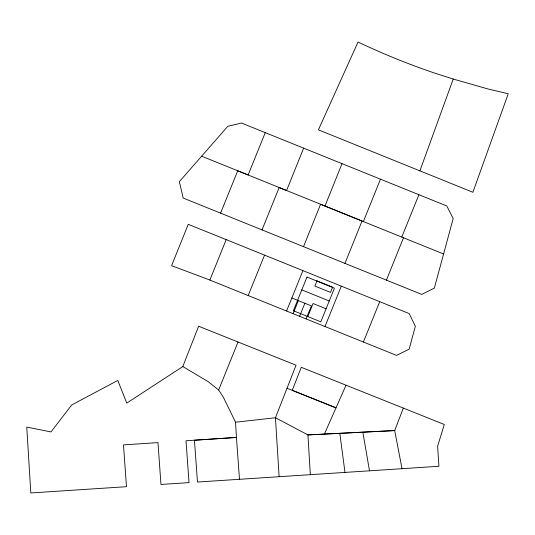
<?xml version="1.0" encoding="UTF-8"?>
<svg xmlns="http://www.w3.org/2000/svg" width="535" height="535" viewBox="0 0 535 535"><rect width="100%" height="100%" fill="white"/><g stroke="black" fill="none" stroke-linecap="round" stroke-linejoin="round"><path stroke-width="0.8" d="M443.595 253.991L434.346 288.118L421.781 294.417L183.211 198.057L179.359 181.639L227.823 126.287L241.486 123.03L446.799 205.982L453.185 218.487L443.595 253.991L320.585 204.263L303.526 246.655M419.901 170.846L453.239 79.033L488.014 88.984L508.25 93.765L472.886 192.266L318.419 129.831L358.029 42.044A718.485 718.485 0 0 0 434.487 73.048L453.239 79.033M346.025 385.213L336.02 407.837L292.25 390.329L301.272 367.304L403.316 408.091L394.71 430.581L402.019 468.7M182.816 366.549L198.619 326.236L296.049 365.224L275.438 417.761L279.123 476.712L197.462 482.048L194.452 440.225L236.45 437.443L235.554 422.202L223.215 396.99L218.628 389.988L208.202 381.669L182.816 366.549L126.768 403.089L117.774 380.459L71.757 404.915L51.012 431.932L26.75 427.07L30.823 492.956L126.487 486.689L123.478 444.893L157.965 442.612L160.975 484.442L189.029 482.617L186.019 440.76L236.45 437.443L239.486 479.327M303.633 148.128L286.573 190.52L237.747 170.785L220.567 213.151M344.955 263.38L362.048 221.022L324.972 206.008L342.032 163.65M209.86 280.079L226.191 239.626L409.215 313.584L415.347 326.236L409.135 349.201L396.509 355.387L208.623 279.571L171.575 265.688L188.246 224.339L226.191 239.626M218.628 389.988L238.028 342.005M286.573 311.029L302.904 270.663M293.093 313.65L298.363 300.616M299.607 316.285L304.883 303.258M306.12 318.92L311.397 305.893L291.849 297.982M307.786 316.56L313.055 303.532L326.082 308.802M363.372 221.557L380.459 179.218M324.972 326.544L341.303 286.178M401.772 237.072L418.918 194.707M386.417 280.133L403.484 237.801M363.399 342.005L379.73 301.666M265.266 132.64L248.12 174.978L201.621 156.2M262.03 229.876L279.183 187.538L324.972 206.008M248.173 295.541L264.564 255.148M324.384 434.092L336.02 407.837L287.021 388.249M235.554 422.202L275.438 417.761L307.939 434.908L394.71 430.581L307.939 434.908L310.327 474.685M279.123 476.712L438.927 466.279L437.61 446.237L444.297 424.509L403.316 408.091M301.8 289.883L329.246 300.984M362.837 432.186L369.498 470.807M339.812 433.337L344.988 472.412M306.983 277.063L293.367 310.728L320.813 321.836L334.435 288.171L306.983 277.063M316.974 280.862L314.868 286.071L330.503 292.398L332.609 287.188L316.974 280.862"/></g></svg>
